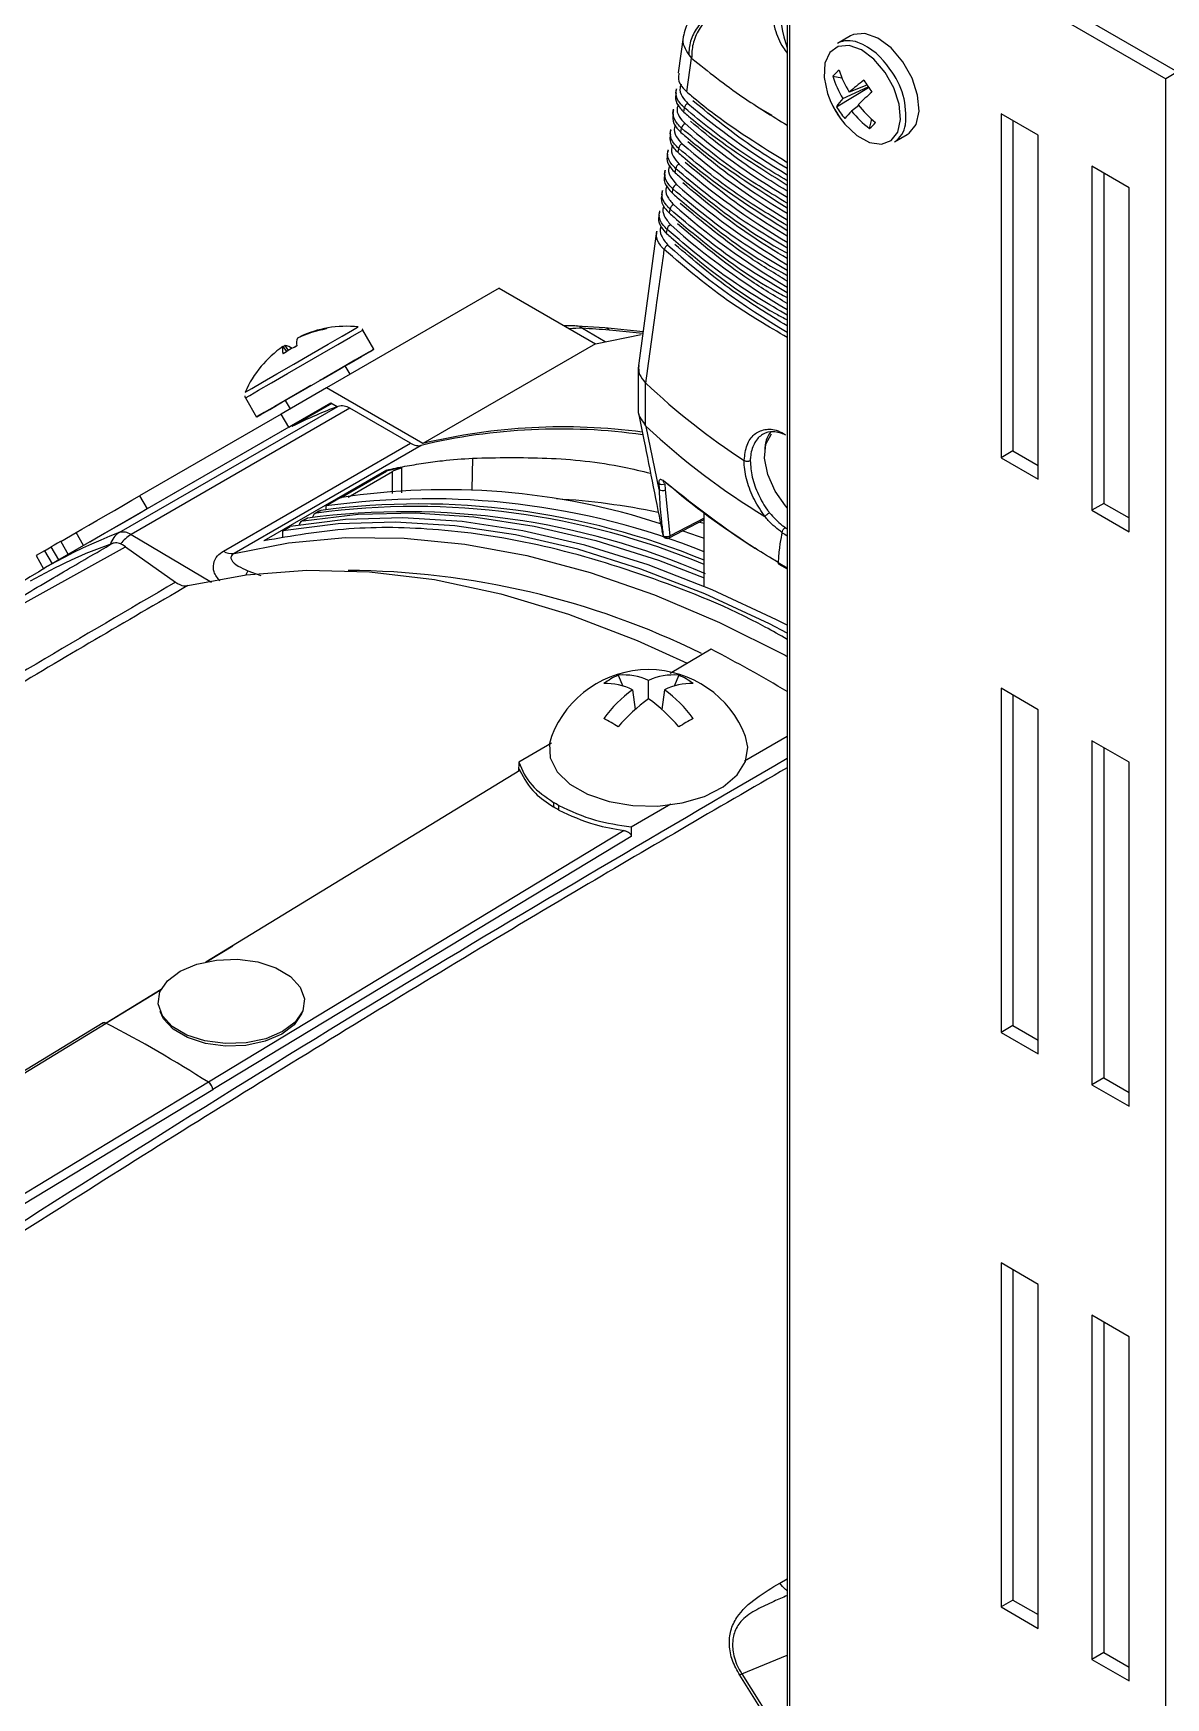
# Model space of a CAD drawing. Extents: x 11 to 120, y 2 to 94.
# Drawn here: x 20.319 to 23.006, y 16.01 to 19.96 of the extents above; entities that cross this region are included whole.
import ezdxf

# ---------------------------------------------------------------- set-up
doc = ezdxf.new("R2010")
doc.units = 0
doc.header["$MEASUREMENT"] = 0
doc.layers.add('OBJECT', color=7, linetype='CONTINUOUS')

msp = doc.modelspace()

# ---------------------------------------------------------------- linework, layer by layer
at = {"layer": 'OBJECT'}
for p, q in [((22.202, 20.3165), (23.0063, 19.8522)), ((22.2302, 20.3329), (23.0346, 19.8685)), ((22.1136, 20.2655), (22.1136, 14.9376)), ((22.1084, 20.241), (22.1084, 15.06)), ((21.8621, 19.956), (21.8496, 19.8659)), ((22.2582, 19.9537), (22.2275, 19.936)), ((21.8699, 19.821), (21.8814, 19.9009)), ((21.8745, 19.9087), (21.8814, 19.9009)), ((22.2167, 19.8581), (22.238, 19.8542)), ((22.2254, 19.7855), (22.3013, 19.8314)), ((22.24, 19.8052), (22.3002, 19.8329)), ((22.2973, 19.8372), (22.2555, 19.8204)), ((23.0346, 19.8685), (23.0063, 19.8522)), ((23.0063, 14.3201), (23.0063, 19.8522)), ((21.8444, 19.828), (21.843, 19.8176)), ((21.8377, 19.7797), (21.8363, 19.7694)), ((21.863, 19.773), (21.8644, 19.7828)), ((22.0724, 19.7646), (22.041, 19.7827)), ((22.278, 19.7884), (22.2609, 19.7753)), ((22.3033, 19.7339), (22.3088, 19.7558)), ((22.704, 19.718), (22.6156, 19.7691)), ((22.6156, 19.7691), (22.6156, 18.9525)), ((22.6439, 19.7527), (22.6439, 18.9689)), ((21.8311, 19.7315), (21.8297, 19.7212)), ((21.8561, 19.7249), (21.8575, 19.7347)), ((22.3625, 19.7022), (22.3932, 19.7199)), ((22.704, 18.9015), (22.704, 19.718)), ((21.8246, 19.6832), (21.8232, 19.673)), ((21.8493, 19.6769), (21.8507, 19.6867)), ((21.818, 19.635), (21.8166, 19.6248)), ((21.8424, 19.6289), (21.8438, 19.6386)), ((22.8313, 19.6446), (22.8313, 18.828)), ((22.9197, 19.5935), (22.8313, 19.6446)), ((22.8596, 19.6282), (22.8596, 18.8444)), ((22.9197, 18.777), (22.9197, 19.5935)), ((21.8115, 19.5868), (21.8101, 19.5766)), ((21.8356, 19.5809), (21.837, 19.5906)), ((21.8049, 19.5386), (21.8036, 19.5284)), ((21.8288, 19.5329), (21.8302, 19.5425)), ((21.7984, 19.4904), (21.7543, 19.1654)), ((21.822, 19.4849), (21.8234, 19.4945)), ((21.4249, 19.355), (21.0148, 19.1182)), ((21.4249, 19.355), (21.6535, 19.223)), ((20.9514, 19.2396), (20.9516, 19.2391)), ((21.1276, 19.2103), (21.1015, 19.2557)), ((21.6753, 19.2607), (21.6084, 19.2652)), ((21.6223, 19.2599), (21.6765, 19.2286)), ((21.6535, 19.223), (21.7618, 19.2454)), ((21.766, 19.2518), (21.6752, 19.2606)), ((21.7655, 19.2478), (21.6862, 19.2555)), ((20.9116, 19.2166), (20.9202, 19.2046)), ((20.9165, 19.2194), (20.9119, 19.2162)), ((20.9247, 19.2074), (20.9165, 19.2194)), ((21.6535, 19.223), (21.2434, 18.9862)), ((21.0709, 19.1506), (21.0592, 19.1708)), ((21.7548, 19.1663), (21.7548, 19.0659)), ((21.0076, 19.141), (20.9983, 19.1357)), ((21.7723, 19.13), (21.7724, 19.1299)), ((21.7723, 19.0284), (21.7723, 19.13)), ((21.0247, 19.0824), (20.3509, 18.6934)), ((20.8226, 19.0947), (20.8488, 19.0493)), ((21.0148, 19.1182), (20.9073, 19.0562)), ((20.9172, 19.0888), (20.9289, 19.0686)), ((20.9253, 19.025), (21.0253, 19.0827)), ((21.0272, 19.0816), (20.938, 19.0302)), ((21.2434, 18.9862), (21.0148, 19.1182)), ((21.0253, 19.0827), (21.0405, 19.0739)), ((20.5232, 18.775), (21.0422, 19.0746)), ((21.0701, 19.07), (20.5512, 18.7705)), ((20.9073, 19.0562), (20.5715, 18.8623)), ((20.9253, 19.025), (20.9073, 19.0562)), ((21.214, 18.987), (21.0701, 19.07)), ((20.9253, 19.025), (20.5895, 18.8311)), ((21.7737, 19.0266), (21.7723, 19.0284)), ((21.8042, 18.8774), (21.7737, 19.0266)), ((20.7702, 18.7309), (21.214, 18.987)), ((21.2395, 18.9818), (20.7958, 18.7256)), ((22.6439, 18.9689), (22.6156, 18.9525)), ((22.6439, 18.9689), (22.704, 18.9342)), ((21.1575, 18.9235), (20.8664, 18.7554)), ((21.1575, 18.9235), (21.1575, 18.9211)), ((21.3613, 18.9518), (21.3596, 18.8769)), ((22.006, 18.9465), (22.006, 18.9465)), ((22.6156, 18.9525), (22.704, 18.9015)), ((21.0481, 18.8578), (21.1575, 18.9211)), ((21.066, 18.8592), (21.1715, 18.9202)), ((21.1714, 18.8674), (21.1715, 18.9202)), ((21.8035, 18.8919), (21.8042, 18.8774)), ((21.8193, 18.8767), (21.8186, 18.8911)), ((20.5715, 18.8623), (20.5895, 18.8311)), ((21.0472, 18.8577), (21.0133, 18.8381)), ((21.8303, 18.767), (21.8193, 18.8767)), ((22.8596, 18.8444), (22.8313, 18.828)), ((22.8596, 18.8444), (22.9197, 18.8097)), ((20.9665, 18.808), (20.956, 18.8019)), ((20.97, 18.8092), (20.9594, 18.8031)), ((20.9983, 18.8263), (20.9877, 18.8202)), ((21.0017, 18.8276), (20.9912, 18.8215)), ((21.0133, 18.8381), (21.0133, 18.8295)), ((21.8282, 18.7624), (21.9114, 18.8057)), ((21.9114, 18.8092), (21.8303, 18.767)), ((21.9114, 18.647), (21.9114, 18.8211)), ((22.8313, 18.828), (22.9197, 18.777)), ((20.3843, 18.7542), (20.4206, 18.7751)), ((20.4386, 18.744), (20.4206, 18.7751)), ((20.5512, 18.7705), (20.7417, 18.657)), ((20.9116, 18.7794), (20.9285, 18.7892)), ((20.9116, 18.7647), (20.9116, 18.7794)), ((21.8139, 18.7689), (21.8114, 18.7787)), ((21.8139, 18.7689), (21.8143, 18.7677)), ((21.9006, 18.8), (21.9114, 18.7972)), ((22.0962, 18.7748), (22.0962, 18.7748)), ((22.1037, 18.787), (22.1084, 18.7843)), ((19.9022, 18.3881), (20.5382, 18.7415)), ((20.3456, 18.7318), (20.3257, 18.7204)), ((20.3456, 18.7318), (20.3618, 18.7412)), ((20.3456, 18.7318), (20.3636, 18.7007)), ((20.3798, 18.71), (20.3618, 18.7412)), ((20.3843, 18.7542), (20.4023, 18.723)), ((20.5382, 18.7415), (20.6568, 18.6574)), ((20.3257, 18.7204), (20.3437, 18.6892)), ((22.0866, 18.7043), (22.0866, 18.7043)), ((22.0866, 18.7043), (22.1084, 18.6916)), ((22.0886, 18.7001), (22.1084, 18.6887)), ((20.8279, 18.6843), (20.8593, 18.6734)), ((21.9278, 18.498), (21.8303, 18.4408)), ((21.7074, 18.4365), (21.7182, 18.4109)), ((21.7791, 18.3802), (21.7791, 18.424)), ((21.8508, 18.4365), (21.84, 18.4109)), ((21.7412, 18.4021), (21.7473, 18.3551)), ((21.817, 18.4021), (21.8109, 18.3551)), ((22.704, 18.3544), (22.6156, 18.4054)), ((22.6156, 18.4054), (22.6156, 17.5889)), ((22.6439, 18.3891), (22.6439, 17.6052)), ((22.704, 17.5379), (22.704, 18.3544)), ((22.0069, 18.2331), (22.1084, 18.2922)), ((21.5488, 18.2754), (21.4716, 18.2301)), ((22.8313, 18.2809), (22.8313, 17.4644)), ((22.9197, 18.2299), (22.8313, 18.2809)), ((22.8596, 18.2646), (22.8596, 17.4807)), ((21.4716, 18.2301), (21.4709, 18.2083)), ((22.9197, 17.4134), (22.9197, 18.2299)), ((21.474, 18.2103), (20.7287, 17.7554)), ((21.5535, 18.1347), (21.5533, 18.1239)), ((21.7377, 18.0765), (21.8322, 18.1315)), ((21.566, 18.1166), (21.5663, 18.1273)), ((21.7209, 18.0677), (20.735, 17.4703)), ((21.7379, 18.0541), (20.7454, 17.4529)), ((21.7377, 18.0765), (21.7379, 18.0541)), ((20.7287, 17.7554), (20.7928, 17.7946)), ((20.4916, 17.6108), (20.6226, 17.6907)), ((20.6226, 17.6907), (20.4917, 17.6108)), ((17.4972, 15.7852), (20.4917, 17.6108)), ((20.4832, 17.6094), (20.4847, 17.6112)), ((22.6439, 17.6052), (22.6156, 17.5889)), ((22.6156, 17.5889), (22.704, 17.5379)), ((22.6439, 17.6052), (22.704, 17.5705)), ((20.735, 17.4703), (17.7294, 15.6511)), ((22.8596, 17.4807), (22.8313, 17.4644)), ((22.8313, 17.4644), (22.9197, 17.4134)), ((22.8596, 17.4807), (22.9197, 17.446)), ((20.7453, 17.4528), (17.7397, 15.6336)), ((20.7454, 17.4529), (20.7453, 17.4528)), ((22.6156, 17.0418), (22.6156, 16.2253)), ((22.704, 16.9908), (22.6156, 17.0418)), ((22.6439, 17.0255), (22.6439, 16.2416)), ((22.704, 16.1743), (22.704, 16.9908)), ((22.8313, 16.9173), (22.8313, 16.1008)), ((22.9197, 16.8663), (22.8313, 16.9173)), ((22.8596, 16.901), (22.8596, 16.1171)), ((22.9197, 16.0498), (22.9197, 16.8663)), ((22.0909, 16.282), (22.1084, 16.2922)), ((22.6439, 16.2416), (22.6156, 16.2253)), ((22.6439, 16.2416), (22.704, 16.2069)), ((22.6156, 16.2253), (22.704, 16.1743)), ((22.8596, 16.1171), (22.8313, 16.1008)), ((22.8596, 16.1171), (22.9197, 16.0824)), ((22.0009, 16.0662), (22.1084, 16.1108)), ((22.8313, 16.1008), (22.9197, 16.0498)), ((22.0009, 16.0662), (21.9956, 16.0631)), ((22.1084, 15.8829), (21.9956, 16.0631)), ((22.0009, 16.0662), (22.1084, 15.8947))]:
    msp.add_line(p, q, dxfattribs=at)
at = {"layer": 'OBJECT', "flags": 128}
for points in [[(22.3826, 19.8925), (22.3546, 19.9252), (22.3235, 19.9483), (22.2926, 19.9593), (22.2653, 19.9571), (22.2582, 19.9537)], [(22.3406, 19.8672), (22.314, 19.8984), (22.2843, 19.9204), (22.2549, 19.931), (22.2288, 19.9288), (22.2091, 19.9142), (22.1977, 19.8888), (22.1959, 19.8553), (22.2039, 19.8173), (22.212, 19.7966)], [(22.3932, 19.7199), (22.3974, 19.7227), (22.414, 19.7439), (22.421, 19.7752), (22.4177, 19.8132), (22.4044, 19.8538), (22.3826, 19.8925)], [(22.234, 19.7584), (22.2449, 19.7445), (22.2735, 19.7175), (22.3034, 19.701), (22.3316, 19.6968), (22.3548, 19.7053), (22.3706, 19.7255), (22.3773, 19.7554), (22.3741, 19.7916), (22.3614, 19.8303), (22.3406, 19.8672)], [(22.212, 19.7966), (22.2209, 19.779), (22.234, 19.7584)], [(20.8219, 19.1082), (20.8239, 19.1094), (20.8376, 19.1173), (20.8628, 19.1319), (20.8972, 19.1517), (20.9373, 19.1749), (20.9793, 19.1991), (21.0189, 19.222), (21.0525, 19.2414), (21.0765, 19.2552), (21.0888, 19.2623), (21.0901, 19.2631)], [(20.8226, 19.0947), (20.8231, 19.095), (20.8328, 19.1005), (20.8539, 19.1127), (20.8847, 19.1305), (20.9223, 19.1522), (20.9634, 19.176), (21.0045, 19.1997), (21.0417, 19.2212), (21.0719, 19.2386), (21.0923, 19.2504), (21.1012, 19.2555), (21.1015, 19.2557)], [(20.9781, 19.124), (20.9661, 19.117), (20.9265, 19.0942), (20.8924, 19.0745), (20.8668, 19.0597), (20.852, 19.0512), (20.8493, 19.0496), (20.8589, 19.0552), (20.8801, 19.0674), (20.9108, 19.0852), (20.9484, 19.1069), (20.9896, 19.1307), (21.0306, 19.1543), (21.0679, 19.1759), (21.0981, 19.1933), (21.1185, 19.2051), (21.1274, 19.2102), (21.1238, 19.2081), (21.1083, 19.1992), (21.082, 19.184), (21.0475, 19.164), (21.0076, 19.141), (21.0076, 19.141)], [(20.939, 19.2153), (20.9416, 19.2169), (20.9445, 19.2187)], [(20.9172, 19.0888), (20.9195, 19.0902), (20.9315, 19.0971), (20.9522, 19.109), (20.9783, 19.1241), (21.006, 19.1401), (21.0309, 19.1545), (21.0494, 19.1652), (21.0585, 19.1704), (21.0592, 19.1708)], [(22.1084, 18.8339), (22.1042, 18.8385), (22.0793, 18.8736), (22.062, 18.9129), (22.0545, 18.9516), (22.0575, 18.9851), (22.0709, 19.0093)], [(21.1929, 18.9286), (21.1928, 18.9035), (21.1928, 18.8691)], [(20.4206, 18.7751), (20.4345, 18.7832), (20.4512, 18.7928), (20.4702, 18.8038), (20.4907, 18.8156), (20.5118, 18.8278), (20.5329, 18.84), (20.553, 18.8516), (20.5715, 18.8623)], [(20.5895, 18.8311), (20.571, 18.8204), (20.5509, 18.8088), (20.5298, 18.7966), (20.5087, 18.7844), (20.4882, 18.7726), (20.4692, 18.7617), (20.4531, 18.7524)], [(22.1084, 18.555), (22.083, 18.568), (21.9299, 18.6392), (21.7781, 18.6983), (21.6281, 18.7451), (21.4808, 18.7794), (21.3365, 18.801), (21.196, 18.8099), (21.0598, 18.8059), (20.9285, 18.7892)], [(20.9594, 18.8031), (21.09, 18.8188), (21.2253, 18.822), (21.3649, 18.8125), (21.5081, 18.7905), (21.6543, 18.756), (21.803, 18.7092), (21.9114, 18.668)], [(20.9665, 18.808), (20.9678, 18.8086), (20.97, 18.8092)], [(20.9983, 18.8263), (20.9996, 18.827), (21.0017, 18.8276)], [(22.1084, 18.5364), (22.066, 18.5582), (21.9129, 18.6294), (21.7611, 18.6885), (21.6112, 18.7353), (21.4638, 18.7696), (21.3195, 18.7912), (21.179, 18.8001), (21.0429, 18.7961), (20.9116, 18.7794)], [(21.8303, 18.767), (21.8282, 18.7658), (21.8258, 18.765), (21.8232, 18.7646), (21.8207, 18.7647), (21.8183, 18.7652), (21.8164, 18.7661), (21.8149, 18.7674), (21.8139, 18.7689)], [(21.8605, 18.7792), (21.8967, 18.7668), (21.9114, 18.7616)], [(20.3843, 18.7542), (20.3835, 18.7537), (20.3764, 18.7496), (20.3688, 18.7452), (20.3618, 18.7412)], [(20.7958, 18.7256), (20.9251, 18.7509), (21.0599, 18.7631), (21.1994, 18.7621), (21.3432, 18.7479), (21.4905, 18.7207), (21.6409, 18.6805), (21.7935, 18.6274), (21.9478, 18.5618), (22.1031, 18.484), (22.1084, 18.4811)], [(20.3452, 18.69), (20.3437, 18.6892), (20.3448, 18.6898)], [(20.6862, 18.6492), (20.8241, 18.675), (20.9679, 18.686), (21.1171, 18.6821), (21.2709, 18.6633), (21.4285, 18.6297), (21.5892, 18.5815), (21.7522, 18.519), (21.8706, 18.4652)], [(20.8279, 18.6843), (20.8244, 18.6764), (20.8237, 18.675)], [(21.5486, 18.2908), (21.5442, 18.2744), (21.546, 18.2403), (21.5625, 18.2075), (21.5926, 18.1781), (21.6345, 18.1539), (21.6854, 18.1366), (21.7422, 18.127), (21.8013, 18.126), (21.859, 18.1334), (21.9118, 18.1489), (21.9561, 18.1715), (21.9894, 18.1997), (22.0094, 18.2319), (22.015, 18.2659), (22.0096, 18.2908)], [(20.754, 17.7606), (20.8034, 17.7623), (20.8517, 17.756), (20.8948, 17.742), (20.9294, 17.7216), (20.9527, 17.6964), (20.9627, 17.6684), (20.9586, 17.6399), (20.9408, 17.6133), (20.9108, 17.5906), (20.8708, 17.5737), (20.8243, 17.564), (20.7749, 17.5623), (20.7266, 17.5687), (20.6835, 17.5826), (20.6489, 17.603), (20.6256, 17.6283), (20.6156, 17.6562), (20.6197, 17.6847), (20.6375, 17.7114), (20.6676, 17.7341), (20.7075, 17.7509), (20.754, 17.7606)], [(20.9578, 17.638), (20.956, 17.6328), (20.9385, 17.6065), (20.9089, 17.5842), (20.8696, 17.5676), (20.8237, 17.558), (20.7751, 17.5563), (20.7276, 17.5626), (20.6851, 17.5763), (20.651, 17.5964), (20.6281, 17.6213), (20.6205, 17.638)], [(20.4847, 17.6112), (18.9991, 16.7056), (17.4902, 15.7856)]]:
    msp.add_lwpolyline(points, dxfattribs=at)
at = {"layer": 'OBJECT'}
for centre, radius, start, end in [((22.4199, 20.0337), 0.3299, 160.7781, 199.2219), ((22.254, 19.8847), 0.0577, 67.743, 117.3053), ((22.2164, 19.7895), 0.1601, 32.1887, 68.2024), ((22.2888, 19.7989), 0.0933, 128.1805, 140.603), ((22.4822, 19.9586), 0.2655, 198.9758, 211.3689), ((22.2102, 19.7644), 0.1796, 353.1685, 37.9175), ((22.4441, 19.9269), 0.2376, 196.8254, 210.8029), ((22.6027, 19.4335), 0.5198, 127.0282, 131.9028), ((22.9474, 20.2864), 0.7902, 213.6549, 216.1204), ((21.8778, 19.7813), 0.0134, 112.4129, 173.5946), ((22.4132, 19.8874), 0.2208, 204.276, 215.7186), ((22.3029, 19.7431), 0.0884, 135.3036, 151.2732), ((23.2727, 18.74), 1.4478, 131.7245, 133.4846), ((22.4037, 19.8891), 0.2062, 210.1594, 219.6159), ((22.4161, 19.618), 0.221, 134.6213, 140.8189), ((22.4602, 19.9369), 0.2565, 219.037, 232.3146), ((22.5065, 19.9734), 0.294, 218.4862, 230.0622), ((21.8708, 19.7332), 0.0134, 112.2366, 173.5618), ((22.2017, 19.8521), 0.1559, 310.6793, 318.1042), ((22.3321, 19.7503), 0.0569, 302.314, 352.6757), ((21.8639, 19.6852), 0.0134, 112.0607, 173.529), ((21.8571, 19.6371), 0.0133, 111.8858, 173.4968), ((21.8502, 19.5891), 0.0133, 111.7123, 173.4636), ((21.8434, 19.541), 0.0133, 111.5391, 173.4313), ((21.8365, 19.493), 0.0133, 111.366, 173.3994), ((21.8297, 19.445), 0.0132, 111.1934, 173.368), ((21.0587, 19.0016), 0.2605, 99.8799, 115.5138), ((21.062, 19.0081), 0.2565, 99.7351, 115.5302), ((21.0192, 19.2546), 0.00636, 95.3655, 144.5804), ((21.0619, 19.0022), 0.2624, 83.8332, 99.6554), ((21.6068, 19.2408), 0.0246, 50.8912, 86.6944), ((21.6731, 19.2423), 0.0186, 45.219, 83.4214), ((21.0568, 19.005), 0.2566, 124.4719, 140.2651), ((20.9367, 19.2084), 0.0264, 161.8779, 200.0244), ((21.0842, 18.9385), 0.3126, 116.5455, 123.4559), ((20.9121, 19.1863), 0.0334, 49.8707, 82.392), ((20.9773, 19.224), 0.0334, 157.5772, 190.1269), ((21.0619, 19.0022), 0.2624, 140.3454, 156.1668), ((20.8626, 19.1674), 0.00352, 127.9805, 152.2259), ((22.9128, 20.3416), 1.664, 226.7346, 236.9758), ((21.4618, 17.9653), 1.186, 110.7221, 116.196), ((21.0513, 19.0425), 0.0333, 55.7057, 105.9846), ((21.569, 17.6067), 1.4141, 82.02, 103.4748), ((21.5762, 17.6074), 1.4185, 82.3804, 103.5725), ((22.9428, 20.2761), 1.7111, 226.9045, 238.7521), ((22.1287, 18.9706), 0.0739, 142.9122, 180.1923), ((21.8116, 18.9033), 0.014, 234.5018, 299.6947), ((21.8192, 18.8985), 0.00558, 181.4929, 228.8798), ((21.235, 17.0656), 1.7774, 67.6319, 97.5431), ((21.2581, 17.0939), 1.7613, 68.2261, 97.9894), ((21.298, 17.23), 1.6469, 71.9645, 98.7588), ((21.4632, 17.1871), 1.6706, 78.2944, 86.6561), ((21.8123, 18.8889), 0.014, 234.4988, 299.6953), ((20.9623, 18.7913), 0.0122, 103.5818, 172.4129), ((21.2029, 17.0323), 1.7921, 66.6194, 97.4685), ((20.994, 18.8096), 0.0122, 103.5818, 172.4129), ((21.2244, 17.0549), 1.7819, 67.3206, 97.5202), ((20.9389, 17.6749), 1.176, 110.6988, 129.1352), ((20.5484, 18.7338), 0.0483, 121.396, 163.4791), ((20.5324, 18.743), 0.0333, 55.7057, 105.9846), ((20.5947, 18.6974), 0.085, 120.7707, 143.5008), ((21.8236, 18.7713), 0.01, 201.2354, 297.4651), ((21.8257, 18.7663), 0.00465, 302.8181, 8.373), ((20.9009, 17.6386), 1.1785, 109.5397, 119.9741), ((20.7895, 18.7602), 0.0351, 236.5794, 280.1824), ((21.0571, 16.7636), 1.9215, 63.8342, 89.7341), ((20.4886, 15.6986), 3.1477, 59.0284, 62.7905), ((21.7791, 18.2031), 0.2466, 20.836, 159.164), ((21.772, 18.2849), 0.1648, 113.0749, 126.9197), ((21.6792, 18.2782), 0.1385, 63.4129, 92.5896), ((21.7207, 18.301), 0.1361, 64.606, 95.6229), ((21.8375, 18.301), 0.1361, 84.3772, 115.394), ((21.879, 18.2782), 0.1385, 87.4104, 116.5871), ((21.7862, 18.2849), 0.1648, 53.0804, 66.9249), ((21.9262, 18.1491), 0.3134, 126.163, 143.8844), ((21.9962, 18.0734), 0.3759, 125.2848, 140.2139), ((21.562, 18.0734), 0.3759, 39.7862, 54.715), ((21.632, 18.1491), 0.3134, 36.1156, 53.837), ((21.0487, 17.2127), 1.2832, 59.1159, 60.8895), ((22.5093, 17.213), 1.2829, 119.1103, 120.8843), ((19.949, 15.3405), 3.2221, 59.872, 60.1333), ((19.9469, 15.3266), 3.2257, 59.8721, 60.1333), ((20.488, 17.6059), 0.0061, 52.8561, 143.6481), ((19.0268, 14.7924), 3.1763, 57.4681, 62.5373), ((20.7214, 17.4503), 0.0242, 6.0327, 55.7855)]:
    msp.add_arc(centre, radius, start, end, dxfattribs=at)
for centre, major_axis, ratio, start_param, end_param in [((23.6943, 20.5158), (2.1948, 0.0167), 0.582304, 3.728866, 3.900446), ((23.6943, 20.4652), (2.1981, 0.0168), 0.582304, 3.725454, 3.90199), ((23.6943, 20.4145), (2.2013, 0.0168), 0.582304, 3.722051, 3.903528), ((23.6943, 20.3639), (2.2046, 0.0168), 0.582304, 3.718656, 3.905058), ((23.6943, 20.3133), (2.2078, 0.0168), 0.582304, 3.715269, 3.906582), ((23.6943, 20.2627), (2.2111, 0.0169), 0.582304, 3.71189, 3.908099), ((23.6943, 20.212), (2.2143, 0.0169), 0.582304, 3.708519, 3.909609), ((23.6943, 20.1614), (2.2176, 0.0169), 0.582304, 3.705156, 3.911112), ((23.6873, 19.4364), (2.2222, -0.1551), 0.524922, 3.753416, 3.909825), ((22.9134, 2.0278), (-0.8109, 16.7566), 0.01214, 0.033306, 0.097268), ((22.0993, 18.883), (-0.077, 0.1206), 0.545295, 2.24654, 2.367709)]:
    msp.add_ellipse(centre, major_axis=major_axis, ratio=ratio, start_param=start_param, end_param=end_param, dxfattribs=at)
for points, knots in [([(22.1084, 20.2347), (22.105, 20.2275), (22.0919, 20.2001), (22.0776, 20.1505), (22.0666, 20.0881), (22.0661, 20.027), (22.0769, 19.9727), (22.0917, 19.934), (22.105, 19.9172), (22.1084, 19.9129)], [0, 0, 0, 0, 0.063675, 0.241034, 0.420455, 0.602839, 0.787656, 0.94478, 1, 1, 1, 1]), ([(21.9044, 20.0156), (21.8992, 20.0122), (21.8884, 20.005), (21.8756, 19.9897), (21.8657, 19.9716), (21.8629, 19.9581), (21.8614, 19.9513)], [0, 0, 0, 0, 0.23446, 0.483486, 0.741055, 1, 1, 1, 1]), ([(21.9491, 20.017), (21.9391, 20.0122), (21.9185, 20.0023), (21.8935, 19.9748), (21.8768, 19.9419), (21.8752, 19.9195), (21.8745, 19.9087)], [0, 0, 0, 0, 0.2415611, 0.4999999, 0.7584385, 1, 1, 1, 1]), ([(21.9508, 20.0163), (21.9413, 20.011), (21.9215, 19.9999), (21.8977, 19.9701), (21.8825, 19.935), (21.8818, 19.912), (21.8814, 19.9009)], [0, 0, 0, 0, 0.24117, 0.5, 0.75883, 1, 1, 1, 1]), ([(21.8617, 19.9512), (21.8616, 19.9508), (21.8591, 19.9439), (21.8622, 19.9289), (21.8704, 19.9155), (21.8745, 19.9087)], [0, 0, 0, 0, 0.031421, 0.515711, 1, 1, 1, 1]), ([(21.8814, 19.9009), (21.9206, 19.8695), (21.9902, 19.8137), (22.0725, 19.7636), (22.1084, 19.7418)], [0, 0, 0, 0, 0.563458, 1, 1, 1, 1]), ([(21.8512, 19.8657), (21.8504, 19.861), (21.8483, 19.8486), (21.8572, 19.8332), (21.8671, 19.8238), (21.8699, 19.821)], [0, 0, 0, 0, 0.300154, 0.797328, 1, 1, 1, 1]), ([(21.8566, 19.8392), (21.8555, 19.8364), (21.8516, 19.8267), (21.8569, 19.8103), (21.8677, 19.7989), (21.8726, 19.7937)], [0, 0, 0, 0, 0.176885, 0.625687, 1, 1, 1, 1]), ([(21.8446, 19.8174), (21.8437, 19.8132), (21.8414, 19.8012), (21.85, 19.7857), (21.8599, 19.776), (21.863, 19.773)], [0, 0, 0, 0, 0.276798, 0.776585, 1, 1, 1, 1]), ([(21.8644, 19.7828), (21.861, 19.7862), (21.8507, 19.7963), (21.8425, 19.8121), (21.8452, 19.8239), (21.8461, 19.8278)], [0, 0, 0, 0, 0.249125, 0.751437, 1, 1, 1, 1]), ([(21.8499, 19.7909), (21.8488, 19.7885), (21.8448, 19.7792), (21.8498, 19.7628), (21.8607, 19.7511), (21.8658, 19.7456)], [0, 0, 0, 0, 0.154101, 0.604584, 1, 1, 1, 1]), ([(21.8699, 19.821), (21.8737, 19.8179), (21.8924, 19.802), (21.9651, 19.7431), (22.0458, 19.6927), (22.1084, 19.6536)], [0, 0, 0, 0, 0.053164, 0.265852, 1, 1, 1, 1]), ([(22.1084, 19.6389), (22.0829, 19.6544), (22.0006, 19.7044), (21.9318, 19.761), (21.8843, 19.8)], [0, 0, 0, 0, 0.310754, 1, 1, 1, 1]), ([(21.8379, 19.7691), (21.8371, 19.7653), (21.8346, 19.7537), (21.8427, 19.7382), (21.8528, 19.7282), (21.8561, 19.7249)], [0, 0, 0, 0, 0.253504, 0.756056, 1, 1, 1, 1]), ([(21.8575, 19.7347), (21.8541, 19.7381), (21.8439, 19.7483), (21.8358, 19.764), (21.8385, 19.7757), (21.8394, 19.7795)], [0, 0, 0, 0, 0.250534, 0.755677, 1, 1, 1, 1]), ([(21.863, 19.773), (21.8667, 19.7698), (21.8854, 19.7539), (21.9601, 19.6929), (22.0433, 19.6407), (22.1084, 19.5997)], [0, 0, 0, 0, 0.051496, 0.257513, 1, 1, 1, 1]), ([(22.1084, 19.6098), (22.0693, 19.6335), (21.9803, 19.6875), (21.906, 19.7486), (21.8644, 19.7828)], [0, 0, 0, 0, 0.440282, 1, 1, 1, 1]), ([(22.1084, 19.5855), (22.0821, 19.6015), (21.9975, 19.6528), (21.927, 19.7111), (21.8783, 19.7512)], [0, 0, 0, 0, 0.311099, 1, 1, 1, 1]), ([(21.8313, 19.7209), (21.8304, 19.7174), (21.8277, 19.7062), (21.8355, 19.6907), (21.8458, 19.6804), (21.8493, 19.6769)], [0, 0, 0, 0, 0.231423, 0.73612, 1, 1, 1, 1]), ([(21.8507, 19.6867), (21.8473, 19.6901), (21.8371, 19.7003), (21.8292, 19.7159), (21.8319, 19.7275), (21.8327, 19.7312)], [0, 0, 0, 0, 0.251734, 0.759287, 1, 1, 1, 1]), ([(21.8431, 19.7427), (21.8422, 19.7407), (21.8381, 19.7317), (21.8427, 19.7154), (21.8537, 19.7033), (21.8589, 19.6975)], [0, 0, 0, 0, 0.131609, 0.583822, 1, 1, 1, 1]), ([(21.8561, 19.7249), (21.8598, 19.7218), (21.8784, 19.7058), (21.9551, 19.6428), (22.0408, 19.5886), (22.1084, 19.5458)], [0, 0, 0, 0, 0.049921, 0.249636, 1, 1, 1, 1]), ([(22.1084, 19.5566), (22.0685, 19.5807), (21.9767, 19.6362), (21.9005, 19.6992), (21.8575, 19.7347)], [0, 0, 0, 0, 0.435564, 1, 1, 1, 1]), ([(21.8246, 19.6727), (21.8238, 19.6696), (21.8209, 19.6587), (21.8284, 19.6432), (21.8387, 19.6327), (21.8424, 19.6289)], [0, 0, 0, 0, 0.209781, 0.716538, 1, 1, 1, 1]), ([(21.8438, 19.6386), (21.8405, 19.642), (21.8304, 19.6522), (21.8225, 19.6678), (21.8252, 19.6794), (21.8261, 19.683)], [0, 0, 0, 0, 0.252792, 0.76247, 1, 1, 1, 1]), ([(21.8363, 19.6945), (21.8355, 19.6928), (21.8315, 19.6843), (21.8357, 19.6679), (21.8467, 19.6555), (21.8521, 19.6495)], [0, 0, 0, 0, 0.109394, 0.563383, 1, 1, 1, 1]), ([(21.8493, 19.6769), (21.853, 19.6737), (21.8714, 19.6577), (21.9502, 19.5927), (22.0383, 19.5365), (22.1084, 19.4919)], [0, 0, 0, 0, 0.048431, 0.242183, 1, 1, 1, 1]), ([(22.1084, 19.5035), (22.0677, 19.528), (21.9731, 19.5848), (21.8951, 19.6497), (21.8507, 19.6867)], [0, 0, 0, 0, 0.431087, 1, 1, 1, 1]), ([(22.1084, 19.532), (22.0813, 19.5485), (21.9944, 19.6013), (21.9221, 19.6612), (21.8723, 19.7024)], [0, 0, 0, 0, 0.311549, 1, 1, 1, 1]), ([(21.837, 19.5906), (21.8337, 19.594), (21.8236, 19.6042), (21.8158, 19.6198), (21.8186, 19.6312), (21.8195, 19.6348)], [0, 0, 0, 0, 0.253915, 0.765848, 1, 1, 1, 1]), ([(21.8296, 19.6463), (21.8289, 19.645), (21.8248, 19.6368), (21.8287, 19.6204), (21.8397, 19.6078), (21.8453, 19.6014)], [0, 0, 0, 0, 0.087441, 0.543249, 1, 1, 1, 1]), ([(22.1084, 19.4503), (22.0668, 19.4752), (21.9694, 19.5335), (21.8896, 19.6003), (21.8438, 19.6386)], [0, 0, 0, 0, 0.426829, 1, 1, 1, 1]), ([(22.1084, 19.4786), (22.0806, 19.4955), (21.9913, 19.5497), (21.9172, 19.6113), (21.8662, 19.6537)], [0, 0, 0, 0, 0.312083, 1, 1, 1, 1]), ([(21.818, 19.6245), (21.8172, 19.6217), (21.8142, 19.6113), (21.8213, 19.5958), (21.8317, 19.5849), (21.8356, 19.5809)], [0, 0, 0, 0, 0.188244, 0.697189, 1, 1, 1, 1]), ([(21.8228, 19.5981), (21.8223, 19.5971), (21.8182, 19.5893), (21.8217, 19.5729), (21.8328, 19.56), (21.8385, 19.5534)], [0, 0, 0, 0, 0.065734, 0.523405, 1, 1, 1, 1]), ([(21.8424, 19.6289), (21.8461, 19.6257), (21.8645, 19.6097), (21.9452, 19.5437), (22.0278, 19.4812), (22.1075, 19.4388), (22.1084, 19.4383)], [0, 0, 0, 0, 0.047081, 0.235433, 0.990698, 1, 1, 1, 1]), ([(22.1084, 19.4252), (22.0798, 19.4426), (21.9881, 19.4982), (21.9123, 19.5615), (21.8602, 19.605)], [0, 0, 0, 0, 0.312686, 1, 1, 1, 1]), ([(21.8113, 19.5763), (21.8105, 19.5739), (21.8074, 19.5638), (21.8142, 19.5483), (21.8247, 19.5372), (21.8288, 19.5329)], [0, 0, 0, 0, 0.166785, 0.678045, 1, 1, 1, 1]), ([(21.8302, 19.5425), (21.8269, 19.5459), (21.8169, 19.5562), (21.8092, 19.5717), (21.812, 19.5831), (21.8129, 19.5866)], [0, 0, 0, 0, 0.255104, 0.769428, 1, 1, 1, 1]), ([(21.8356, 19.5809), (21.8393, 19.5776), (21.8575, 19.5616), (21.9378, 19.4955), (22.0225, 19.4312), (22.1048, 19.3874), (22.1084, 19.3855)], [0, 0, 0, 0, 0.045905, 0.229553, 0.965948, 1, 1, 1, 1]), ([(22.1084, 19.3972), (22.066, 19.4224), (21.9658, 19.4821), (21.8841, 19.5509), (21.837, 19.5906)], [0, 0, 0, 0, 0.422774, 1, 1, 1, 1]), ([(22.1084, 19.3718), (22.079, 19.3896), (21.9849, 19.4466), (21.9073, 19.5116), (21.854, 19.5563)], [0, 0, 0, 0, 0.313343, 1, 1, 1, 1]), ([(21.8046, 19.5282), (21.8039, 19.526), (21.8007, 19.5163), (21.8072, 19.5008), (21.8178, 19.4894), (21.822, 19.4849)], [0, 0, 0, 0, 0.145374, 0.659085, 1, 1, 1, 1]), ([(21.8234, 19.4945), (21.8201, 19.4979), (21.8102, 19.5082), (21.8026, 19.5236), (21.8055, 19.5349), (21.8063, 19.5384)], [0, 0, 0, 0, 0.256364, 0.773219, 1, 1, 1, 1]), ([(21.816, 19.5499), (21.8156, 19.5493), (21.8116, 19.5418), (21.8148, 19.5255), (21.8259, 19.5122), (21.8317, 19.5053)], [0, 0, 0, 0, 0.044268, 0.503839, 1, 1, 1, 1]), ([(21.8288, 19.5329), (21.8324, 19.5296), (21.8506, 19.5136), (21.9305, 19.4472), (22.0171, 19.3812), (22.1021, 19.336), (22.1084, 19.3326)], [0, 0, 0, 0, 0.044785, 0.223952, 0.942378, 1, 1, 1, 1]), ([(22.1084, 19.3441), (22.0652, 19.3697), (21.9621, 19.4308), (21.8787, 19.5015), (21.8302, 19.5425)], [0, 0, 0, 0, 0.418907, 1, 1, 1, 1]), ([(21.8166, 19.4465), (21.8133, 19.4499), (21.8035, 19.4602), (21.796, 19.4756), (21.7989, 19.4868), (21.7998, 19.4902)], [0, 0, 0, 0, 0.257695, 0.777225, 1, 1, 1, 1]), ([(21.8092, 19.5018), (21.809, 19.5014), (21.805, 19.4943), (21.808, 19.478), (21.8191, 19.4645), (21.825, 19.4573)], [0, 0, 0, 0, 0.023027, 0.48454, 1, 1, 1, 1]), ([(21.822, 19.4849), (21.8256, 19.4816), (21.8437, 19.4655), (21.9232, 19.399), (22.0118, 19.3312), (22.0994, 19.2846), (22.1084, 19.2798)], [0, 0, 0, 0, 0.043717, 0.218613, 0.919905, 1, 1, 1, 1]), ([(22.1084, 19.291), (22.0644, 19.3169), (21.9584, 19.3794), (21.8732, 19.4521), (21.8234, 19.4945)], [0, 0, 0, 0, 0.415213, 1, 1, 1, 1]), ([(22.1084, 19.3184), (22.0781, 19.3367), (21.9817, 19.3951), (21.9023, 19.4618), (21.8479, 19.5076)], [0, 0, 0, 0, 0.314043, 1, 1, 1, 1]), ([(21.7724, 19.1299), (21.7809, 19.1913), (21.7955, 19.2967), (21.8104, 19.4023), (21.8166, 19.4465)], [0, 0, 0, 0, 0.581449, 1, 1, 1, 1]), ([(22.1084, 19.2379), (22.0636, 19.2642), (21.9547, 19.3281), (21.8678, 19.4026), (21.8166, 19.4465)], [0, 0, 0, 0, 0.411679, 1, 1, 1, 1]), ([(22.1084, 19.2654), (22.0642, 19.2925), (21.966, 19.3526), (21.8858, 19.4213), (21.8417, 19.459)], [0, 0, 0, 0, 0.450168, 1, 1, 1, 1]), ([(21.1013, 19.2555), (21.1011, 19.2562), (21.1007, 19.2571), (21.0999, 19.2578), (21.0996, 19.258)], [0, 0, 0, 0, 0.667005, 1, 1, 1, 1]), ([(21.6082, 19.2652), (21.6026, 19.2656), (21.5932, 19.2662), (21.5838, 19.2657), (21.58, 19.2654)], [0, 0, 0, 0, 0.595875, 1, 1, 1, 1]), ([(21.6223, 19.2599), (21.6223, 19.2599), (21.6119, 19.2599), (21.6018, 19.2593), (21.5916, 19.2588)], [0, 0, 0, 0, 0.000067, 1, 1, 1, 1]), ([(21.6862, 19.2555), (21.6646, 19.257), (21.643, 19.2586), (21.6223, 19.2599), (21.6223, 19.2599)], [0, 0, 0, 0, 0.99997, 1, 1, 1, 1]), ([(21.7557, 19.1718), (21.7555, 19.1645), (21.7551, 19.1496), (21.7665, 19.1366), (21.7723, 19.13)], [0, 0, 0, 0, 0.4915104, 1, 1, 1, 1]), ([(20.8209, 19.0999), (20.8211, 19.0984), (20.8214, 19.0964), (20.8227, 19.0948), (20.823, 19.0945)], [0, 0, 0, 0, 0.77471, 1, 1, 1, 1]), ([(21.7551, 19.0658), (21.755, 19.0655), (21.7529, 19.0583), (21.7591, 19.0472), (21.7686, 19.0337), (21.7723, 19.0284)], [0, 0, 0, 0, 0.027792, 0.619444, 1, 1, 1, 1]), ([(21.7555, 19.0588), (21.7597, 19.0375), (21.7784, 18.9418), (21.7976, 18.8463), (21.8126, 18.772)], [0, 0, 0, 0, 0.22164, 1, 1, 1, 1]), ([(20.9383, 19.0295), (20.9368, 19.0288), (20.9344, 19.0276), (20.9335, 19.0273), (20.9342, 19.0279), (20.9359, 19.0289), (20.9374, 19.0298), (20.938, 19.0302)], [0, 0, 0, 0, 0.339781, 0.576507, 0.754012, 0.897194, 1, 1, 1, 1]), ([(22.006, 18.9465), (22.0076, 18.9592), (22.0108, 18.9846), (22.0286, 19.01), (22.0542, 19.0214), (22.0808, 19.0205), (22.0982, 19.0107), (22.1041, 19.0073)], [0, 0, 0, 0, 0.220608, 0.441211, 0.662076, 0.883938, 1, 1, 1, 1]), ([(22.1041, 19.0073), (22.0943, 19.0106), (22.0742, 19.0172), (22.0487, 19.01), (22.0298, 18.9904), (22.0219, 18.9662), (22.0207, 18.9499), (22.0204, 18.9459)], [0, 0, 0, 0, 0.221643, 0.455581, 0.689564, 0.923447, 1, 1, 1, 1]), ([(21.214, 18.987), (21.2186, 18.9848), (21.2277, 18.9804), (21.2356, 18.9813), (21.2395, 18.9818)], [0, 0, 0, 0, 0.5, 1, 1, 1, 1]), ([(21.1575, 18.9235), (21.1719, 18.9265), (21.2008, 18.9326), (21.245, 18.9399), (21.2982, 18.947), (21.3373, 18.95), (21.3613, 18.9518)], [0, 0, 0, 0, 0.218765, 0.43753, 0.656295, 1, 1, 1, 1]), ([(21.1929, 18.9286), (21.1893, 18.9279), (21.1775, 18.9255), (21.1657, 18.9229), (21.1575, 18.9211)], [0, 0, 0, 0, 0.298618, 1, 1, 1, 1]), ([(21.1715, 18.9202), (21.1726, 18.9209), (21.1749, 18.9221), (21.1792, 18.9241), (21.1838, 18.9259), (21.1887, 18.9276), (21.1914, 18.9283), (21.1929, 18.9286)], [0, 0, 0, 0, 0.172842, 0.345192, 0.529672, 0.742964, 1, 1, 1, 1]), ([(21.3613, 18.9518), (21.4197, 18.9529), (21.5365, 18.9552), (21.6788, 18.941), (21.7628, 18.9211), (21.7838, 18.9161)], [0, 0, 0, 0, 0.428824, 0.857649, 1, 1, 1, 1]), ([(22.006, 18.9465), (22.0068, 18.946), (22.0084, 18.9451), (22.0117, 18.9445), (22.0151, 18.9444), (22.018, 18.9449), (22.0196, 18.9455), (22.0203, 18.9459), (22.0204, 18.9459)], [0, 0, 0, 0, 0.208439, 0.416878, 0.625338, 0.833869, 0.967125, 1, 1, 1, 1]), ([(22.0556, 18.8131), (22.0466, 18.8261), (22.0285, 18.8523), (22.0115, 18.8976), (22.0062, 18.9291), (22.006, 18.9444), (22.006, 18.9465)], [0, 0, 0, 0, 0.315107, 0.632944, 0.949791, 1, 1, 1, 1]), ([(22.0204, 18.9459), (22.0214, 18.9331), (22.0233, 18.9074), (22.0385, 18.8651), (22.0548, 18.837), (22.0648, 18.8239), (22.0661, 18.8222)], [0, 0, 0, 0, 0.31781, 0.635605, 0.953792, 1, 1, 1, 1]), ([(21.8136, 18.8983), (21.8124, 18.8992), (21.8099, 18.901), (21.8067, 18.9011), (21.8044, 18.8991), (21.8034, 18.8956), (21.8035, 18.8929), (21.8035, 18.8919)], [0, 0, 0, 0, 0.2190626, 0.4380204, 0.6592172, 0.8799982, 1, 1, 1, 1]), ([(22.0866, 18.7043), (22.0819, 18.707), (22.0588, 18.7208), (21.9594, 18.7823), (21.8788, 18.8465), (21.8136, 18.8983)], [0, 0, 0, 0, 0.0456532, 0.2282935, 1, 1, 1, 1]), ([(21.8149, 18.8948), (21.8149, 18.8948), (21.8149, 18.8948), (21.8154, 18.8944), (21.8155, 18.8942)], [0, 0, 0, 0, 0.629447, 1, 1, 1, 1]), ([(21.8042, 18.8774), (21.8044, 18.8722), (21.8054, 18.8462), (21.8082, 18.8096), (21.8124, 18.7794), (21.8139, 18.7689)], [0, 0, 0, 0, 0.139683, 0.698663, 1, 1, 1, 1]), ([(22.0552, 18.8132), (22.0552, 18.8131), (22.0553, 18.8131), (22.0554, 18.813), (22.0555, 18.813), (22.0556, 18.8131), (22.0556, 18.8131)], [0, 0, 0, 0, 0.344886, 0.69197, 0.859659, 1, 1, 1, 1]), ([(22.0962, 18.7748), (22.0848, 18.7837), (22.0705, 18.7948), (22.0578, 18.81), (22.0552, 18.8132)], [0, 0, 0, 0, 0.79181, 1, 1, 1, 1]), ([(22.0556, 18.8131), (22.056, 18.8137), (22.0569, 18.8149), (22.0592, 18.8171), (22.0618, 18.8193), (22.064, 18.8209), (22.0654, 18.8218), (22.0659, 18.8221), (22.0661, 18.8222)], [0, 0, 0, 0, 0.214954, 0.429908, 0.644864, 0.859841, 0.951441, 1, 1, 1, 1]), ([(22.0661, 18.8222), (22.0758, 18.8115), (22.0879, 18.7982), (22.1011, 18.7889), (22.1037, 18.787)], [0, 0, 0, 0, 0.796377, 1, 1, 1, 1]), ([(22.1084, 18.5213), (22.091, 18.5313), (21.9846, 18.5923), (21.7903, 18.6692), (21.5301, 18.7492), (21.2881, 18.786), (21.0653, 18.7901), (20.9327, 18.767), (20.8664, 18.7554)], [0, 0, 0, 0, 0.039418, 0.24039, 0.442002, 0.642973, 0.821487, 1, 1, 1, 1]), ([(22.0962, 18.7748), (22.0963, 18.7757), (22.0965, 18.7775), (22.0978, 18.7806), (22.0996, 18.7834), (22.1014, 18.7853), (22.1027, 18.7864), (22.1033, 18.7868), (22.1037, 18.787)], [0, 0, 0, 0, 0.20994, 0.419876, 0.629821, 0.839759, 0.898245, 1, 1, 1, 1]), ([(19.9022, 18.3881), (19.943, 18.4132), (20.023, 18.4623), (20.1443, 18.5356), (20.2663, 18.6085), (20.3872, 18.6799), (20.468, 18.7267), (20.5067, 18.7492)], [0, 0, 0, 0, 0.206023, 0.404822, 0.608638, 0.812834, 1, 1, 1, 1]), ([(20.5382, 18.7415), (20.5334, 18.7444), (20.5238, 18.7501), (20.5132, 18.751), (20.5081, 18.7495), (20.5067, 18.7492)], [0, 0, 0, 0, 0.425021, 0.850044, 1, 1, 1, 1]), ([(20.7622, 18.6598), (20.7565, 18.667), (20.7461, 18.6802), (20.7459, 18.7013), (20.753, 18.7188), (20.7652, 18.7274), (20.7702, 18.7309)], [0, 0, 0, 0, 0.3087738, 0.565026, 0.8233711, 1, 1, 1, 1]), ([(20.7958, 18.7256), (20.7941, 18.7245), (20.7903, 18.7219), (20.7876, 18.7166), (20.7896, 18.7068), (20.8038, 18.6955), (20.8201, 18.688), (20.8279, 18.6843)], [0, 0, 0, 0, 0.0643079, 0.144324, 0.2802279, 0.6533151, 1, 1, 1, 1]), ([(22.0866, 18.7043), (22.0867, 18.7034), (22.087, 18.7018), (22.0878, 18.7004), (22.0886, 18.7002), (22.0887, 18.7002)], [0, 0, 0, 0, 0.461523, 0.923057, 1, 1, 1, 1]), ([(20.6568, 18.6574), (20.4358, 18.5281), (19.9938, 18.2694), (19.5612, 17.995), (19.345, 17.8578)], [0, 0, 0, 0, 0.499998, 1, 1, 1, 1]), ([(20.6862, 18.6492), (20.6124, 18.6064), (20.4648, 18.5208), (20.2446, 18.3901), (20.0164, 18.2525), (19.7892, 18.113), (19.5719, 17.9772), (19.4367, 17.891), (19.3735, 17.8507)], [0, 0, 0, 0, 0.166677, 0.333344, 0.500001, 0.687097, 0.853763, 1, 1, 1, 1]), ([(20.6568, 18.6574), (20.6595, 18.6557), (20.667, 18.6509), (20.6773, 18.648), (20.6838, 18.6489), (20.6862, 18.6492)], [0, 0, 0, 0, 0.263886, 0.723096, 1, 1, 1, 1]), ([(18.0291, 15.6103), (18.3747, 15.8534), (19.066, 16.3397), (20.1076, 17.0253), (21.1219, 17.6633), (21.7894, 18.0534), (22.1084, 18.2398)], [0, 0, 0, 0, 0.255394, 0.510845, 0.766264, 1, 1, 1, 1]), ([(22.1084, 18.217), (21.9403, 18.1194), (21.5726, 17.9061), (21.0073, 17.5637), (20.4072, 17.1896), (19.8029, 16.8005), (19.2003, 16.4002), (18.6122, 15.9984), (18.2285, 15.7268), (18.0402, 15.5935)], [0, 0, 0, 0, 0.123528, 0.270146, 0.415672, 0.565188, 0.715491, 0.860428, 1, 1, 1, 1]), ([(21.474, 18.2103), (21.4738, 18.2109), (21.4734, 18.2121), (21.4728, 18.2132), (21.4723, 18.2137), (21.4717, 18.2136), (21.4713, 18.2127), (21.471, 18.2109), (21.4709, 18.2093), (21.4709, 18.2083)], [0, 0, 0, 0, 0.152075, 0.292239, 0.422142, 0.539512, 0.75246, 0.836113, 1, 1, 1, 1]), ([(21.4716, 18.2301), (21.4794, 18.2112), (21.4937, 18.1764), (21.5347, 18.1478), (21.5535, 18.1347)], [0, 0, 0, 0, 0.54186, 1, 1, 1, 1]), ([(21.474, 18.2103), (21.4836, 18.1916), (21.4998, 18.1602), (21.5378, 18.1344), (21.5533, 18.1239)], [0, 0, 0, 0, 0.593401, 1, 1, 1, 1]), ([(21.566, 18.1166), (21.5937, 18.1036), (21.6403, 18.0818), (21.6976, 18.0718), (21.7209, 18.0677)], [0, 0, 0, 0, 0.593383, 1, 1, 1, 1]), ([(21.5663, 18.1273), (21.5939, 18.1144), (21.645, 18.0905), (21.7086, 18.0809), (21.7377, 18.0765)], [0, 0, 0, 0, 0.541514, 1, 1, 1, 1]), ([(21.7209, 18.0677), (21.7222, 18.0675), (21.7245, 18.0671), (21.7278, 18.0659), (21.7307, 18.0645), (21.7337, 18.0624), (21.736, 18.06), (21.7376, 18.057), (21.7378, 18.0553), (21.7379, 18.0541)], [0, 0, 0, 0, 0.152075, 0.292239, 0.422142, 0.539512, 0.75246, 0.836113, 1, 1, 1, 1]), ([(20.4847, 17.6112), (20.4847, 17.6112), (20.4854, 17.6121), (20.4878, 17.6122), (20.4904, 17.6113), (20.4917, 17.6108)], [0, 0, 0, 0, 0.000863, 0.500432, 1, 1, 1, 1]), ([(20.7453, 17.4528), (20.7452, 17.4539), (20.7449, 17.4559), (20.7438, 17.4593), (20.7419, 17.4632), (20.7389, 17.4674), (20.7362, 17.4694), (20.735, 17.4703)], [0, 0, 0, 0, 0.179539, 0.32298, 0.500796, 0.759303, 1, 1, 1, 1]), ([(21.9956, 16.0631), (21.9892, 16.0746), (21.9763, 16.0975), (21.9695, 16.1346), (21.9728, 16.1701), (21.9922, 16.2109), (22.0342, 16.2479), (22.072, 16.2706), (22.0909, 16.282)], [0, 0, 0, 0, 0.125023, 0.25026, 0.372599, 0.500558, 0.750171, 1, 1, 1, 1]), ([(22.1084, 16.2638), (22.107, 16.2647), (22.1007, 16.269), (22.0951, 16.2764), (22.0909, 16.282)], [0, 0, 0, 0, 0.232812, 1, 1, 1, 1]), ([(22.1084, 16.2522), (22.0978, 16.2477), (22.0731, 16.237), (22.0356, 16.2198), (22.0015, 16.198), (21.9851, 16.1729), (21.9793, 16.1517), (21.978, 16.1354), (21.9797, 16.1174), (21.9841, 16.0992), (21.9913, 16.0814), (21.998, 16.0708), (22.0009, 16.0662)], [0, 0, 0, 0, 0.132869, 0.308685, 0.478362, 0.608759, 0.668017, 0.739501, 0.797122, 0.869822, 0.943617, 1, 1, 1, 1])]:
    msp.add_open_spline(points, degree=3, knots=knots, dxfattribs=at)

doc.saveas('drawing.dxf')
